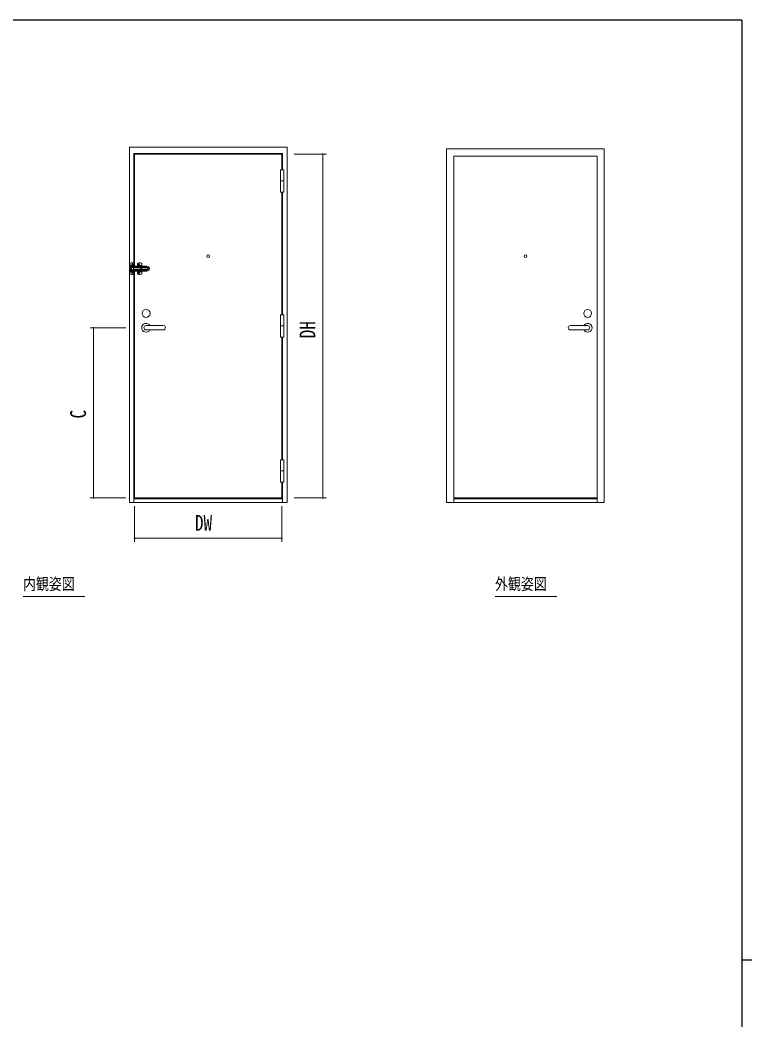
# Model space of a CAD drawing. Units: millimetres, scale not verified. Extents: x -397 to 397, y -282 to 282.
# Drawn here: x 174.6 to 378.9, y 0 to 279.3 of the extents above; entities that cross this region are included whole.
import ezdxf
from ezdxf.enums import TextEntityAlignment as Align

# ---------------------------------------------------------------- set-up
doc = ezdxf.new("R2010")
doc.units = ezdxf.units.MM
doc.header["$LTSCALE"] = 2
doc.layers.add('0-1_USER1', color=3, linetype='Continuous')
doc.layers.add('0-7_YKK_ZWAK', color=7, linetype='Continuous')
for name, color, linetype, lineweight in [('0-3_YKK_12', 2, 'Continuous', 18), ('0-5_YKK_A1', 4, 'Continuous', 18), ('0-6_YKK_D', 6, 'Continuous', 18)]:
    doc.layers.add(name, color=color, linetype=linetype, lineweight=lineweight)
doc.styles.add('ＭＳ ゴシック', font='')
doc.styles.get('ＭＳ ゴシック').set_extended_font_data('MS Gothic')

msp = doc.modelspace()

# ---------------------------------------------------------------- linework, layer by layer
at = {"layer": '0-3_YKK_12'}
for p, q in [((175.474, 118.251), (192.754, 118.251)), ((307.2, 118.251), (324.48, 118.251))]:
    msp.add_line(p, q, dxfattribs=at)
at = {"layer": '0-5_YKK_A1'}
for p, q in [((205.165, 144.549), (205.165, 243.799)), ((205.165, 243.799), (249.165, 243.799)), ((249.165, 243.799), (249.165, 144.549)), ((293.694, 243.299), (293.694, 144.549)), ((337.694, 243.299), (293.694, 243.299)), ((337.694, 144.549), (337.694, 243.299)), ((206.415, 242.049), (247.915, 242.049)), ((206.415, 210.549), (206.415, 242.049)), ((206.615, 241.849), (206.615, 210.549)), ((247.715, 241.849), (206.615, 241.849)), ((247.715, 237.474), (247.715, 241.849)), ((247.915, 242.049), (247.915, 237.474)), ((295.694, 241.299), (295.694, 144.549)), ((295.694, 241.299), (335.694, 241.299)), ((335.694, 144.549), (335.694, 241.299)), ((247.34, 237.474), (247.34, 231.224)), ((247.34, 237.474), (248.29, 237.474)), ((248.29, 237.474), (248.29, 231.224)), ((247.34, 234.349), (248.29, 234.349)), ((247.34, 231.224), (248.29, 231.224)), ((247.715, 196.974), (247.715, 231.224)), ((247.915, 231.224), (247.915, 196.974)), ((205.29, 208.55), (205.29, 211.148)), ((206.39, 210.599), (205.29, 210.599)), ((206.315, 210.849), (205.365, 210.849)), ((205.365, 210.561), (206.165, 210.561)), ((205.365, 210.311), (205.365, 210.561)), ((205.44, 210.271), (205.44, 210.311)), ((205.44, 210.271), (205.99, 210.271)), ((205.468, 209.874), (205.515, 209.874)), ((205.468, 209.824), (205.515, 209.824)), ((205.565, 210.561), (205.565, 210.599)), ((205.565, 210.224), (205.565, 210.271)), ((205.565, 210.224), (205.865, 210.224)), ((205.565, 209.971), (205.565, 209.924)), ((205.565, 209.727), (205.565, 209.774)), ((205.615, 209.971), (205.615, 209.924)), ((205.615, 209.727), (205.615, 209.774)), ((205.865, 210.561), (205.865, 210.599)), ((205.865, 210.224), (205.865, 210.271)), ((205.968, 211.174), (206.015, 211.174)), ((205.968, 211.124), (206.015, 211.124)), ((205.99, 210.271), (205.99, 210.311)), ((206.065, 211.271), (206.065, 211.224)), ((206.065, 211.027), (206.065, 211.074)), ((206.078, 210.249), (210.065, 210.249)), ((206.115, 211.271), (206.115, 211.224)), ((206.115, 211.027), (206.115, 211.074)), ((206.213, 211.174), (206.165, 211.174)), ((206.213, 211.124), (206.165, 211.124)), ((206.165, 210.249), (206.165, 210.561)), ((210.065, 210.549), (206.165, 210.549)), ((206.465, 210.099), (206.198, 210.196)), ((206.465, 209.599), (206.198, 209.502)), ((206.377, 210.057), (206.859, 210.099)), ((206.377, 209.64), (206.859, 209.599)), ((206.39, 210.561), (206.39, 211.148)), ((206.39, 210.126), (206.39, 210.063)), ((206.39, 209.572), (206.39, 209.635)), ((206.415, 210.061), (206.415, 210.117)), ((206.415, 210.061), (206.415, 210.117)), ((206.415, 209.581), (206.415, 209.637)), ((206.415, 209.581), (206.415, 209.637)), ((206.465, 210.099), (210.065, 210.099)), ((206.465, 209.599), (210.065, 209.599)), ((206.615, 210.099), (206.615, 210.078)), ((206.615, 210.099), (206.615, 210.078)), ((206.615, 209.62), (206.615, 209.599)), ((206.615, 209.62), (206.615, 209.599)), ((206.859, 210.099), (207.44, 210.149)), ((206.859, 209.599), (207.44, 209.549)), ((207.44, 211.155), (207.44, 210.549)), ((207.44, 210.549), (207.44, 210.149)), ((207.44, 209.549), (207.44, 209.149)), ((207.54, 211.149), (207.54, 210.849)), ((207.618, 211.024), (207.665, 211.024)), ((207.618, 210.974), (207.665, 210.974)), ((207.715, 211.121), (207.715, 211.074)), ((207.715, 210.877), (207.715, 210.924)), ((207.765, 211.121), (207.765, 211.074)), ((207.765, 210.877), (207.765, 210.924)), ((207.863, 211.024), (207.815, 211.024)), ((207.863, 210.974), (207.815, 210.974)), ((207.94, 211.149), (207.94, 210.849)), ((208.09, 210.549), (208.09, 210.249)), ((208.168, 210.424), (208.215, 210.424)), ((208.168, 210.374), (208.215, 210.374)), ((208.265, 210.521), (208.265, 210.474)), ((208.265, 210.277), (208.265, 210.324)), ((208.315, 210.521), (208.315, 210.474)), ((208.315, 210.277), (208.315, 210.324)), ((208.413, 210.424), (208.365, 210.424)), ((208.413, 210.374), (208.365, 210.374)), ((208.49, 210.549), (208.49, 210.249)), ((208.59, 211.155), (208.59, 210.549)), ((208.59, 210.549), (208.59, 210.099)), ((206.39, 209.099), (205.29, 209.099)), ((205.365, 209.386), (206.015, 209.386)), ((206.315, 208.849), (205.365, 208.849)), ((205.44, 209.426), (205.99, 209.426)), ((205.44, 209.426), (205.44, 209.386)), ((205.565, 209.474), (205.565, 209.426)), ((205.565, 209.474), (205.865, 209.474)), ((205.565, 209.136), (205.565, 209.099)), ((205.865, 209.474), (205.865, 209.426)), ((205.865, 209.136), (205.865, 209.099)), ((205.968, 208.574), (206.015, 208.574)), ((205.968, 208.524), (206.015, 208.524)), ((205.99, 209.426), (205.99, 209.386)), ((206.065, 208.671), (206.065, 208.624)), ((206.065, 208.427), (206.065, 208.474)), ((206.115, 208.671), (206.115, 208.624)), ((206.115, 208.427), (206.115, 208.474)), ((206.165, 209.449), (206.165, 209.136)), ((210.065, 209.149), (206.165, 209.149)), ((206.213, 208.574), (206.165, 208.574)), ((206.213, 208.524), (206.165, 208.524)), ((206.39, 208.55), (206.39, 209.136)), ((206.415, 145.549), (206.415, 209.149)), ((206.615, 209.149), (206.615, 145.849)), ((207.44, 209.149), (207.44, 208.543)), ((207.54, 208.549), (207.54, 208.849)), ((207.618, 208.724), (207.665, 208.724)), ((207.618, 208.674), (207.665, 208.674)), ((207.715, 208.821), (207.715, 208.774)), ((207.715, 208.577), (207.715, 208.624)), ((207.765, 208.821), (207.765, 208.774)), ((207.765, 208.577), (207.765, 208.624)), ((207.863, 208.724), (207.815, 208.724)), ((207.863, 208.674), (207.815, 208.674)), ((207.94, 208.549), (207.94, 208.849)), ((208.09, 209.149), (208.09, 209.449)), ((208.168, 209.324), (208.215, 209.324)), ((208.168, 209.274), (208.215, 209.274)), ((208.265, 209.421), (208.265, 209.374)), ((208.265, 209.177), (208.265, 209.224)), ((208.315, 209.421), (208.315, 209.374)), ((208.315, 209.177), (208.315, 209.224)), ((208.413, 209.324), (208.365, 209.324)), ((208.413, 209.274), (208.365, 209.274)), ((208.49, 209.149), (208.49, 209.449)), ((247.34, 196.974), (247.34, 190.724)), ((247.34, 196.974), (248.29, 196.974)), ((248.29, 196.974), (248.29, 190.724)), ((214.615, 193.949), (209.815, 193.949)), ((209.815, 192.749), (214.615, 192.749)), ((247.34, 193.849), (248.29, 193.849)), ((328.244, 193.949), (333.044, 193.949)), ((333.044, 192.749), (328.244, 192.749)), ((247.34, 190.724), (248.29, 190.724)), ((247.715, 156.474), (247.715, 190.674)), ((247.915, 190.674), (247.915, 156.474)), ((247.34, 150.224), (247.34, 156.474)), ((247.34, 156.474), (248.29, 156.474)), ((248.29, 150.224), (248.29, 156.474)), ((247.34, 153.349), (248.29, 153.349)), ((247.34, 150.224), (248.29, 150.224)), ((247.715, 145.849), (247.715, 150.224)), ((247.915, 150.224), (247.915, 145.549)), ((247.915, 145.549), (206.415, 145.549)), ((206.415, 145.549), (206.415, 144.549)), ((206.615, 145.849), (247.715, 145.849)), ((247.915, 145.549), (247.915, 144.549)), ((335.694, 145.849), (295.694, 145.849)), ((335.694, 145.549), (295.694, 145.549)), ((249.165, 144.549), (205.165, 144.549)), ((293.694, 144.549), (337.694, 144.549))]:
    msp.add_line(p, q, dxfattribs=at)
for points in [[(205.365, 210.311), (206.015, 210.311), (206.078, 210.249)], [(208.59, 210.099), (208.59, 209.599), (208.59, 209.149), (208.59, 208.543)], [(205.365, 209.386), (205.365, 209.136), (206.165, 209.136)], [(206.015, 209.386), (206.078, 209.449), (210.065, 209.449)]]:
    msp.add_lwpolyline(points, dxfattribs=at)
for centre, radius in [((227.165, 213.349), 0.375), ((315.694, 213.349), 0.375), ((205.99, 209.849), 0.35), ((206.09, 211.149), 0.2), ((207.74, 210.999), 0.175), ((208.29, 210.399), 0.175), ((206.09, 208.549), 0.2), ((207.74, 208.699), 0.175), ((208.29, 209.299), 0.175), ((209.815, 197.349), 1.1), ((209.815, 197.349), 1.1), ((333.044, 197.349), 1.1), ((333.044, 197.349), 1.1)]:
    msp.add_circle(centre, radius, dxfattribs=at)
for centre, radius, start, end in [((205.59, 211.148), 0.3, 123.74895, 180), ((205.365, 210.774), 0.075, 90, 180), ((205.59, 209.849), 0.2, 61.02842, 298.97158), ((205.84, 210.774), 0.75, 56.25104, 123.74896), ((205.59, 209.849), 0.125, 168.46306, 191.53694), ((205.515, 209.924), 0.05, 270, 0), ((205.515, 209.774), 0.05, 0, 90), ((205.59, 209.849), 0.125, 78.46306, 101.53694), ((205.59, 209.849), 0.125, 258.46306, 281.53694), ((205.665, 209.924), 0.05, 180, 241.79689), ((205.665, 209.774), 0.05, 118.20311, 180), ((205.59, 209.849), 0.2, 298.97158, 61.02842), ((206.09, 211.149), 0.125, 168.46304, 191.53695), ((206.015, 211.224), 0.05, 269.99999, 359.99999), ((206.015, 211.074), 0.05, 359.99999, 89.99999), ((206.09, 211.149), 0.125, 78.46304, 101.53695), ((206.09, 211.149), 0.125, 258.46304, 281.53695), ((206.165, 211.224), 0.05, 179.99999, 269.99999), ((206.165, 211.074), 0.05, 89.99999, 179.99999), ((206.215, 210.243), 0.05, 180, 249.99979), ((206.215, 209.455), 0.05, 110.00021, 180), ((206.09, 211.149), 0.125, 348.46304, 11.53696), ((206.359, 210.257), 0.2, 227.852, 274.91546), ((206.359, 209.441), 0.2, 85.08454, 132.148), ((206.09, 211.148), 0.3, 0, 56.25105), ((206.315, 210.774), 0.075, 0, 90), ((207.74, 211.155), 0.3, 127.66988, 180), ((207.402, 207.649), 2.5, 78.48849, 89.12979), ((207.402, 212.049), 2.5, 270.87021, 281.51151), ((207.74, 211.149), 0.2, 0, 180), ((207.74, 210.849), 0.2, 180, 0), ((208.015, 210.799), 0.75, 52.33011, 127.66989), ((207.74, 210.999), 0.125, 168.46304, 191.53696), ((207.74, 211.149), 0.105, 0, 180), ((207.74, 210.849), 0.105, 180, 0), ((207.665, 211.074), 0.05, 270, 0), ((207.665, 210.924), 0.05, 0, 90), ((207.74, 210.999), 0.125, 78.46304, 101.53696), ((207.74, 210.999), 0.125, 258.46304, 281.53696), ((207.815, 211.074), 0.05, 180.00001, 270), ((207.815, 210.924), 0.05, 90, 180.00001), ((207.74, 210.999), 0.125, 348.46304, 11.53696), ((207.402, 207.649), 2.5, 61.62846, 78.48849), ((207.402, 212.049), 2.5, 281.51151, 298.37154), ((208.29, 210.549), 0.2, 0, 180), ((208.29, 210.249), 0.2, 180, 228.59037), ((208.29, 209.449), 0.2, 131.40963, 180), ((208.29, 210.249), 0.2, 228.59037, 311.40963), ((208.29, 209.449), 0.2, 48.59037, 131.40963), ((208.29, 210.399), 0.125, 168.46304, 191.53696), ((208.29, 210.549), 0.105, 0, 180), ((208.29, 210.249), 0.105, 180, 0), ((208.29, 209.449), 0.105, 0, 180), ((208.29, 210.399), 0.175, 58.99732, 121.00268), ((208.215, 210.474), 0.05, 270, 0), ((208.215, 210.324), 0.05, 0, 90), ((208.29, 210.399), 0.125, 78.46304, 101.53696), ((208.29, 210.399), 0.125, 258.46304, 281.53696), ((208.365, 210.474), 0.05, 180.00001, 270), ((208.365, 210.324), 0.05, 90, 180.00001), ((208.29, 210.399), 0.125, 348.46304, 11.53696), ((208.29, 210.249), 0.2, 311.40963, 0), ((208.29, 209.449), 0.2, 0, 48.59037), ((208.29, 211.155), 0.3, 0, 52.33012), ((210.065, 209.849), 0.7, 270, 90), ((210.065, 209.849), 0.4, 270, 90), ((210.065, 209.849), 0.25, 270, 90), ((205.365, 208.924), 0.075, 180, 270), ((205.59, 208.55), 0.3, 180, 236.25105), ((205.84, 208.924), 0.75, 236.25104, 303.74896), ((206.09, 208.549), 0.125, 168.46304, 191.53695), ((206.015, 208.624), 0.05, 269.99999, 359.99999), ((206.015, 208.474), 0.05, 359.99999, 89.99999), ((206.09, 208.549), 0.125, 78.46304, 101.53695), ((206.09, 208.549), 0.125, 258.46304, 281.53695), ((206.165, 208.624), 0.05, 179.99999, 269.99999), ((206.165, 208.474), 0.05, 89.99999, 179.99999), ((206.09, 208.549), 0.125, 348.46304, 11.53696), ((206.09, 208.55), 0.3, 303.74895, 0), ((206.315, 208.924), 0.075, 270, 0), ((207.74, 208.543), 0.3, 180, 232.33012), ((207.74, 208.849), 0.2, 0, 180), ((207.74, 208.549), 0.2, 180, 0), ((208.015, 208.899), 0.75, 232.33011, 307.66989), ((207.74, 208.699), 0.125, 168.46304, 191.53696), ((207.74, 208.849), 0.105, 0, 180), ((207.74, 208.549), 0.105, 180, 0), ((207.665, 208.774), 0.05, 270, 0), ((207.665, 208.624), 0.05, 0, 90), ((207.74, 208.699), 0.125, 78.46304, 101.53696), ((207.74, 208.699), 0.125, 258.46304, 281.53696), ((207.815, 208.774), 0.05, 180.00001, 270), ((207.815, 208.624), 0.05, 90, 180.00001), ((207.74, 208.699), 0.125, 348.46304, 11.53696), ((208.29, 209.149), 0.2, 180, 0), ((208.29, 209.299), 0.125, 168.46304, 191.53696), ((208.29, 209.149), 0.105, 180, 0), ((208.29, 209.299), 0.175, 238.99732, 301.00268), ((208.215, 209.374), 0.05, 270, 0), ((208.215, 209.224), 0.05, 0, 90), ((208.29, 209.299), 0.125, 78.46304, 101.53696), ((208.29, 209.299), 0.125, 258.46304, 281.53696), ((208.365, 209.374), 0.05, 180.00001, 270), ((208.365, 209.224), 0.05, 90, 180.00001), ((208.29, 209.299), 0.125, 348.46304, 11.53696), ((208.29, 208.543), 0.3, 307.66988, 0), ((209.815, 193.349), 1.225, 29.3272, 330.67287), ((209.815, 193.349), 0.6, 90, 270), ((209.815, 193.349), 0.6, 90, 270), ((214.615, 193.349), 0.6, 270, 90), ((328.244, 193.349), 0.6, 90, 270), ((333.044, 193.349), 1.225, 209.32713, 150.6728), ((333.044, 193.349), 0.6, 270, 90), ((333.044, 193.349), 0.6, 270, 90)]:
    msp.add_arc(centre, radius, start, end, dxfattribs=at)
at = {"layer": '0-6_YKK_D'}
for p, q in [((251.165, 241.849), (260.165, 241.849)), ((259.165, 241.849), (259.165, 145.849)), ((204.165, 193.349), (194.165, 193.349)), ((195.165, 193.349), (195.165, 145.849)), ((204.165, 145.849), (194.165, 145.849)), ((251.165, 145.849), (260.165, 145.849)), ((206.615, 143.549), (206.615, 133.549)), ((247.715, 143.549), (247.715, 133.549)), ((206.615, 134.549), (247.715, 134.549))]:
    msp.add_line(p, q, dxfattribs=at)
for centre, start, end in [((259.165, 241.849), 90, 270), ((259.165, 241.849), 270, 90), ((195.165, 193.349), 90, 270), ((195.165, 193.349), 270, 90), ((195.165, 145.849), 90, 270), ((195.165, 145.849), 270, 90), ((259.165, 145.849), 90, 270), ((259.165, 145.849), 270, 90), ((206.615, 134.549), 0, 180), ((206.615, 134.549), 180, 0), ((247.715, 134.549), 0, 180), ((247.715, 134.549), 180, 0)]:
    msp.add_arc(centre, 0.106, start, end, dxfattribs=at)
at = {"layer": '0-7_YKK_ZWAK'}
for p, q in [((376.1, 279.3), (-393.9, 279.3)), ((376.1, 279.3), (376.1, -245.7)), ((376.1, 16.8), (378.9, 16.8))]:
    msp.add_line(p, q, dxfattribs=at)

# ---------------------------------------------------------------- texts
at = {"layer": '0-1_USER1', "style": 'ＭＳ ゴシック', "width": 0.8}
for s, p in [('内観姿図', (175.474, 119.151)), ('外観姿図', (307.2, 119.151))]:
    msp.add_text(s, height=3.299, dxfattribs=at).set_placement(p, align=Align.BOTTOM_LEFT)
at = {"layer": '0-6_YKK_D', "style": 'ＭＳ ゴシック', "width": 0.8}
for s, p in [('DH', (258.365, 190.399)), ('C', (194.365, 168.005))]:
    msp.add_text(s, height=4.399, rotation=90, dxfattribs=at).set_placement(p, align=Align.BOTTOM_LEFT)
msp.add_text('DW', height=4.399, dxfattribs=at).set_placement((223.447, 135.349), align=Align.BOTTOM_LEFT)

doc.saveas('drawing.dxf')
